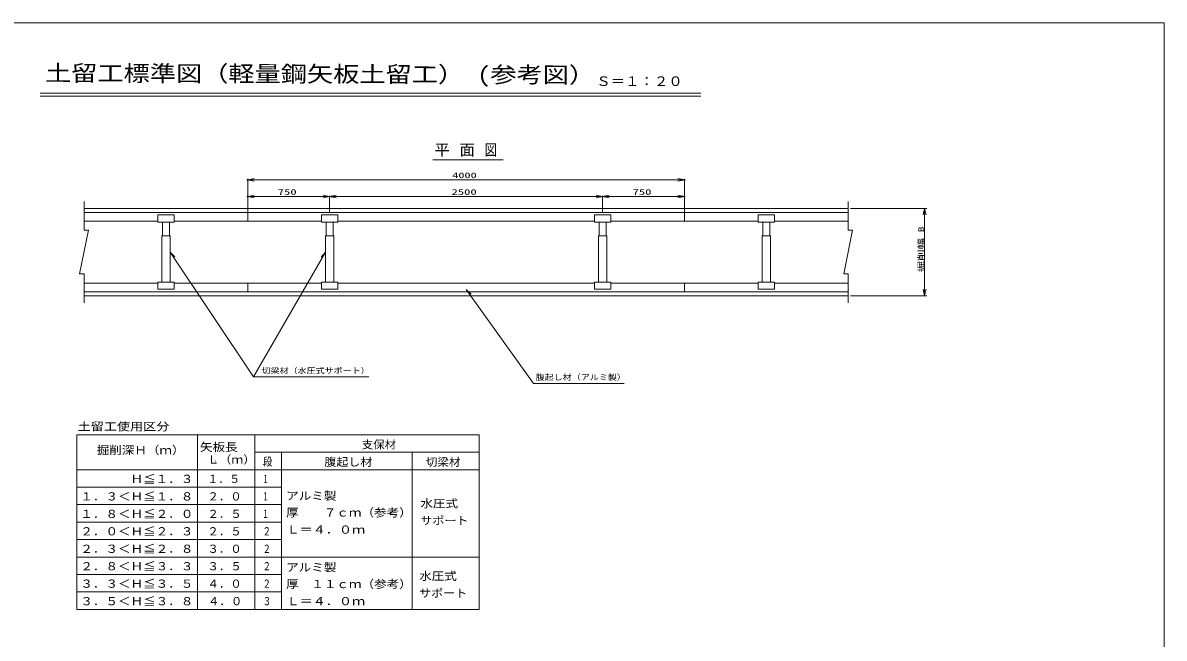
# Model space of a CAD drawing. Units: millimetres on the paper. Extents: x -398 to 398, y -282 to 282.
# Drawn here: x -125 to 398, y 0 to 282 of the extents above; entities that cross this region are included whole.
import ezdxf
from ezdxf.enums import TextEntityAlignment as Align

# ---------------------------------------------------------------- set-up
doc = ezdxf.new("R2010")
doc.units = ezdxf.units.MM
doc.header["$PDMODE"] = 32
doc.header["$PDSIZE"] = 0.5
for name, color, linetype, lineweight in [('0-2__0-1__1-0_陣へようこそ', 7, 'Continuous', 18), ('0-3__0-2__2-0_', 7, 'Continuous', 18), ('0-5__0-4__2-2_', 7, 'Continuous', 18), ('0-6__0-5__2-3_', 7, 'Continuous', 18), ('0-9__0-5__1-1_陣へようこそ', 7, 'Continuous', 18)]:
    doc.layers.add(name, color=color, linetype=linetype, lineweight=lineweight)
doc.styles.add('ＭＳ ゴシック', font='')
doc.styles.get('ＭＳ ゴシック').set_extended_font_data('MS Gothic')

msp = doc.modelspace()

# ---------------------------------------------------------------- linework, layer by layer
at = {"layer": '0-2__0-1__1-0_陣へようこそ'}
for p, q in [((288.291, 196.933), (287.653, 193.933)), ((288.291, 196.933), (288.929, 193.933)), ((78.291, 159.805), (80.541, 157.721)), ((288.291, 156.933), (287.653, 159.933)), ((288.291, 156.933), (288.929, 159.933))]:
    msp.add_line(p, q, dxfattribs=at)
at = {"layer": '0-3__0-2__2-0_'}
for p, q in [((185.745, 249.77), (-116.789, 249.77)), ((185.745, 248.315), (-116.789, 248.315)), ((-96.564, 249.77), (13.436, 249.77)), ((-96.431, 248.315), (13.569, 248.315)), ((-21.709, 210.024), (-18.709, 210.662)), ((-21.709, 195.195), (-21.709, 210.204)), ((-21.709, 210.024), (178.291, 210.024)), ((-21.709, 210.024), (-18.709, 209.386)), ((178.291, 195.195), (178.291, 210.204)), ((-21.709, 202.361), (-18.709, 202.999)), ((-21.709, 195.195), (-21.709, 202.541)), ((-21.709, 202.361), (15.791, 202.361)), ((-21.709, 202.361), (-18.709, 201.723)), ((15.791, 202.361), (18.791, 202.999)), ((15.791, 195.195), (15.791, 202.541)), ((15.791, 195.258), (15.791, 202.541)), ((15.791, 202.361), (140.791, 202.361)), ((15.791, 202.361), (18.791, 201.723)), ((140.791, 202.361), (143.791, 202.999)), ((140.791, 195.133), (140.791, 202.541)), ((140.791, 195.195), (140.791, 202.541)), ((140.791, 202.361), (178.291, 202.361)), ((140.791, 202.361), (143.791, 201.723)), ((178.291, 195.133), (178.291, 202.541)), ((288.291, 156.933), (288.291, 196.933)), ((-96.709, 191.133), (-62.959, 191.133)), ((-62.959, 191.133), (-96.709, 191.133)), ((12.041, 191.133), (-55.459, 191.133)), ((-55.459, 191.133), (12.041, 191.133)), ((137.041, 191.133), (19.541, 191.133)), ((19.541, 191.133), (137.041, 191.133)), ((144.541, 191.133), (212.041, 191.133)), ((253.291, 191.133), (219.541, 191.133)), ((219.541, 191.133), (253.291, 191.133)), ((-96.709, 186.933), (-94.709, 186.933)), ((-94.709, 186.933), (-96.709, 186.933)), ((17.691, 184.311), (17.691, 163.183)), ((217.691, 184.311), (217.691, 163.183)), ((-57.309, 176.933), (-55.112, 174.793)), ((11.842, 174.65), (13.891, 176.933)), ((-98.709, 166.933), (-96.709, 166.933)), ((-96.709, 166.933), (-98.709, 166.933)), ((-96.709, 162.733), (-62.959, 162.733)), ((-62.959, 162.733), (-96.709, 162.733)), ((12.041, 162.733), (-55.459, 162.733)), ((-55.459, 162.733), (12.041, 162.733)), ((137.041, 162.733), (19.541, 162.733)), ((19.541, 162.733), (137.041, 162.733)), ((212.041, 162.733), (144.541, 162.733)), ((144.541, 162.733), (212.041, 162.733)), ((253.291, 162.733), (219.541, 162.733)), ((253.291, 166.933), (251.291, 166.933)), ((251.291, 166.933), (253.291, 166.933)), ((78.291, 159.805), (80.541, 157.721)), ((-19.049, 119.7), (24.571, 119.7)), ((33.741, 119.7), (-19.049, 119.7)), ((109.109, 116.686), (143.306, 116.686)), ((150.657, 116.686), (109.109, 116.686))]:
    msp.add_line(p, q, dxfattribs=at)
for points in [[(63.083, 219.277), (95.205, 219.277), (63.083, 219.277)], [(-96.709, 200.133), (-96.709, 186.933), (-96.709, 200.133)], [(253.291, 200.133), (253.291, 186.933), (253.291, 200.133)], [(-96.709, 196.933), (253.291, 196.933), (-96.709, 196.933)], [(-96.709, 195.133), (253.291, 195.133), (-96.709, 195.133)], [(-62.959, 193.933), (-55.459, 193.933), (-62.959, 193.933)], [(-62.959, 193.933), (-62.959, 190.683), (-62.959, 193.933)], [(-55.459, 190.683), (-55.459, 193.933), (-55.459, 190.683)], [(-21.709, 195.133), (-21.709, 191.133), (-21.709, 195.133)], [(12.041, 193.933), (19.541, 193.933), (12.041, 193.933)], [(12.041, 193.933), (12.041, 190.683), (12.041, 193.933)], [(19.541, 190.683), (19.541, 193.933), (19.541, 190.683)], [(137.041, 193.933), (144.541, 193.933), (137.041, 193.933)], [(137.041, 193.933), (137.041, 190.683), (137.041, 193.933)], [(144.541, 190.683), (144.541, 193.933), (144.541, 190.683)], [(178.291, 195.133), (178.291, 191.133), (178.291, 195.133)], [(212.041, 190.683), (212.041, 193.933), (212.041, 190.683)], [(212.041, 193.933), (219.541, 193.933), (212.041, 193.933)], [(219.541, 193.933), (219.541, 190.683), (219.541, 193.933)], [(254.291, 196.933), (289.291, 196.933), (254.291, 196.933)], [(-55.459, 190.683), (-62.959, 190.683), (-55.459, 190.683)], [(-60.809, 190.683), (-60.809, 184.311), (-60.809, 190.683)], [(-57.609, 184.311), (-57.609, 190.683), (-57.609, 184.311)], [(19.541, 190.683), (12.041, 190.683), (19.541, 190.683)], [(14.191, 190.683), (14.191, 184.311), (14.191, 190.683)], [(17.391, 184.311), (17.391, 190.683), (17.391, 184.311)], [(144.541, 190.683), (137.041, 190.683), (144.541, 190.683)], [(139.191, 190.683), (139.191, 184.311), (139.191, 190.683)], [(142.391, 184.311), (142.391, 190.683), (142.391, 184.311)], [(219.541, 190.683), (212.041, 190.683), (219.541, 190.683)], [(214.191, 190.683), (214.191, 184.311), (214.191, 190.683)], [(217.391, 184.311), (217.391, 190.683), (217.391, 184.311)], [(-94.709, 186.933), (-98.709, 166.933), (-94.709, 186.933)], [(-96.709, 186.933), (-94.709, 186.933), (-96.709, 186.933)], [(-57.309, 163.183), (-57.309, 184.311), (-61.109, 184.311), (-57.309, 184.311)], [(-61.109, 163.183), (-61.109, 184.311), (-61.109, 163.183)], [(17.691, 184.311), (13.891, 184.311), (17.691, 184.311)], [(13.891, 163.183), (13.891, 184.311), (13.891, 163.183)], [(142.691, 163.183), (142.691, 184.311), (138.891, 184.311), (142.691, 184.311)], [(138.891, 163.183), (138.891, 184.311), (138.891, 163.183)], [(213.891, 163.183), (213.891, 184.311), (213.891, 163.183)], [(213.891, 184.311), (217.691, 184.311), (213.891, 184.311)], [(255.291, 186.933), (251.291, 166.933), (255.291, 186.933)], [(253.291, 186.933), (255.291, 186.933), (253.291, 186.933)], [(-57.309, 176.933), (-19.049, 119.7), (-57.309, 176.933)], [(13.891, 176.933), (-19.049, 119.7), (13.891, 176.933)], [(-98.709, 166.933), (-96.709, 166.933), (-98.709, 166.933)], [(-96.709, 166.933), (-96.709, 153.733), (-96.709, 166.933)], [(-62.959, 163.183), (-62.959, 159.933), (-62.959, 163.183)], [(-62.959, 163.183), (-55.459, 163.183), (-62.959, 163.183)], [(-55.459, 159.933), (-55.459, 163.183), (-55.459, 159.933)], [(-21.709, 162.733), (-21.709, 158.733), (-21.709, 162.733)], [(12.041, 163.183), (12.041, 159.933), (12.041, 163.183)], [(12.041, 163.183), (19.541, 163.183), (12.041, 163.183)], [(19.541, 159.933), (19.541, 163.183), (19.541, 159.933)], [(137.041, 163.183), (137.041, 159.933), (137.041, 163.183)], [(137.041, 163.183), (144.541, 163.183), (137.041, 163.183)], [(144.541, 159.933), (144.541, 163.183), (144.541, 159.933)], [(178.291, 162.733), (178.291, 158.733), (178.291, 162.733)], [(212.041, 163.183), (219.541, 163.183), (212.041, 163.183)], [(212.041, 163.183), (212.041, 159.933), (212.041, 163.183)], [(219.541, 163.183), (219.541, 159.933), (219.541, 163.183)], [(251.291, 166.933), (253.291, 166.933), (251.291, 166.933)], [(253.291, 166.933), (253.291, 153.733), (253.291, 166.933)], [(-96.709, 158.733), (253.291, 158.733), (-96.709, 158.733)], [(-96.709, 156.933), (253.291, 156.933), (-96.709, 156.933)], [(-55.459, 159.933), (-62.959, 159.933), (-55.459, 159.933)], [(19.541, 159.933), (12.041, 159.933), (19.541, 159.933)], [(78.291, 159.805), (109.109, 116.686), (78.291, 159.805)], [(144.541, 159.933), (137.041, 159.933), (144.541, 159.933)], [(219.541, 159.933), (212.041, 159.933), (219.541, 159.933)], [(254.291, 156.933), (289.291, 156.933), (254.291, 156.933)]]:
    msp.add_lwpolyline(points, dxfattribs=at)
for p in [(-21.709, 210.024), (178.291, 210.024), (-21.709, 202.361), (15.791, 202.361), (140.791, 202.361), (178.291, 202.361)]:
    msp.add_point(p, dxfattribs=at)
at = {"layer": '0-5__0-4__2-2_'}
for p, q in [((-100.028, 93.19), (-100.028, 13.19)), ((-100.028, 93.19), (84.232, 93.19)), ((-44.767, 93.19), (-44.767, 13.19)), ((-18.412, 93.19), (-18.412, 13.19)), ((84.232, 93.19), (84.232, 13.19)), ((-18.412, 85.19), (84.232, 85.19)), ((-6.219, 85.19), (-6.219, 13.19)), ((53.609, 85.19), (53.609, 13.19)), ((-100.028, 77.19), (84.232, 77.19)), ((-100.028, 69.19), (-6.219, 69.19)), ((-100.028, 61.19), (-6.219, 61.19)), ((-100.028, 53.19), (-6.219, 53.19)), ((-100.028, 45.19), (-6.219, 45.19)), ((-100.028, 37.19), (84.232, 37.19)), ((-100.028, 29.19), (-6.219, 29.19)), ((-100.028, 21.19), (-6.219, 21.19)), ((-100.028, 13.19), (84.232, 13.19))]:
    msp.add_line(p, q, dxfattribs=at)
at = {"layer": '0-6__0-5__2-3_'}
msp.add_lwpolyline([(-398, 282), (-398, -282), (398, -282), (398, 282)], close=True, dxfattribs=at)
at = {"layer": '0-9__0-5__1-1_陣へようこそ'}
for p, q in [((178.291, 210.024), (175.291, 210.662)), ((178.291, 210.024), (175.291, 209.386)), ((15.791, 202.361), (12.791, 202.999)), ((15.791, 202.361), (12.791, 201.723)), ((140.791, 202.361), (137.791, 202.999)), ((140.791, 202.361), (137.791, 201.723)), ((178.291, 202.361), (175.291, 202.999)), ((178.291, 202.361), (175.291, 201.723))]:
    msp.add_line(p, q, dxfattribs=at)

# ---------------------------------------------------------------- texts
at = {"layer": '0-2__0-1__1-0_陣へようこそ', "style": 'ＭＳ ゴシック', "width": 1.2}
msp.add_text('土留工使用区分', height=3.666, dxfattribs=at).set_placement((-99.618, 94.04), align=Align.BOTTOM_LEFT)
at = {"layer": '0-3__0-2__2-0_', "style": 'ＭＳ ゴシック'}
for s, height, rotation, width, p in [('土留工標準図（軽量鋼矢板土留工） (参考図）', 7.331, 359.797, 1.2, (-114.593, 253.134)), ('掘削幅 B', 2.566, 90, 1.5, (288.724, 167.632))]:
    msp.add_text(s, height=height, rotation=rotation, dxfattribs=dict(at, width=width)).set_placement(p, align=Align.BOTTOM_LEFT)
for s, height, width, p in [('Ｓ＝１：２０', 4.399, 1.1, (137.899, 251.736)), ('図', 5.132, 0.8, (86.783, 219.692)), ('4000', 2.566, 1.6, (71.958, 210.057)), ('750', 2.566, 1.65, (-7.959, 202.394)), ('2500', 2.566, 1.65, (71.624, 202.394)), ('750', 2.566, 1.65, (154.541, 202.394)), ('切梁材（水圧式サポート）', 2.566, 1.15, (-15.416, 120.534)), ('腹起し材（アルミ製）', 2.566, 1.15, (110.159, 117.52))]:
    msp.add_text(s, height=height, dxfattribs=dict(at, width=width)).set_placement(p, align=Align.BOTTOM_LEFT)
for s, p in [('平', (63.783, 219.692)), ('面', (75.283, 219.692))]:
    msp.add_text(s, height=5.132, dxfattribs=at).set_placement(p, align=Align.BOTTOM_LEFT)
at = {"layer": '0-5__0-4__2-2_', "style": 'ＭＳ ゴシック'}
for s, height, width, p in [('矢板長', 3.666, 1.15, (-43.586, 84.65)), ('支保材', 3.666, 1.05, (30.501, 85.786)), ('掘削深Ｈ（ｍ）', 3.666, 1.15, (-90.916, 83.221)), ('Ｌ（ｍ）', 3.666, 1.1, (-40.239, 78.891)), ('２', 1.466, 0.75, (-37.372, 79.51)), ('段', 3.666, 0.85, (-14.804, 77.923)), ('腹起し材', 3.666, 1.1, (13.368, 77.817)), ('切梁材', 3.666, 1.05, (59.913, 77.817)), ('\u3000\u3000\u3000\u3000Ｈ≦１．３', 3.666, 1.15, (-98.369, 69.999)), ('１', 3.666, 0.55, (-14.936, 69.999)), ('１．３＜Ｈ≦１．８', 3.666, 1.15, (-98.369, 61.999)), ('２．０', 3.666, 1.05, (-40.189, 61.999)), ('１', 3.666, 0.55, (-14.936, 61.999)), ('アルミ製', 3.666, 1.15, (-4.116, 62.286)), ('水圧式', 3.666, 1.15, (57.347, 58.769)), ('１．８＜Ｈ≦２．０', 3.666, 1.15, (-98.369, 53.999)), ('２．５', 3.666, 1.05, (-40.189, 53.999)), ('１', 3.666, 0.55, (-14.936, 53.999)), ('厚\u3000\u3000７ｃｍ（参考）', 3.666, 1.15, (-4.116, 54.612)), ('サポート', 3.666, 1.1, (57.347, 50.935)), ('２．０＜Ｈ≦２．３', 3.666, 1.15, (-98.369, 45.999)), ('２．５', 3.666, 1.05, (-40.189, 45.999)), ('２', 3.666, 0.75, (-14.936, 45.999)), ('Ｌ＝４．０ｍ', 3.666, 1.2, (-3.956, 46.778)), ('２．３＜Ｈ≦２．８', 3.666, 1.15, (-98.369, 37.999)), ('３．０', 3.666, 1.05, (-40.189, 37.999)), ('２', 3.666, 0.75, (-14.936, 37.999)), ('２．８＜Ｈ≦３．３', 3.666, 1.15, (-98.369, 29.999)), ('３．５', 3.666, 1.05, (-40.189, 29.999)), ('２', 3.666, 0.75, (-14.936, 29.999)), ('アルミ製', 3.666, 1.15, (-4.116, 29.513)), ('３．３＜Ｈ≦３．５', 3.666, 1.15, (-98.369, 21.999)), ('４．０', 3.666, 1.05, (-40.189, 21.999)), ('２', 3.666, 0.75, (-14.936, 21.999)), ('厚\u3000１１ｃｍ（参考）', 3.666, 1.15, (-4.116, 21.839)), ('水圧式', 3.666, 1.15, (56.786, 25.516)), ('サポート', 3.666, 1.1, (56.786, 17.682)), ('３．５＜Ｈ≦３．８', 3.666, 1.15, (-98.369, 13.999)), ('４．０', 3.666, 1.05, (-39.967, 13.999)), ('３', 3.666, 0.75, (-14.834, 13.999)), ('Ｌ＝４．０ｍ', 3.666, 1.2, (-3.956, 14.006))]:
    msp.add_text(s, height=height, dxfattribs=dict(at, width=width)).set_placement(p, align=Align.BOTTOM_LEFT)
msp.add_text('１．５', height=3.666, dxfattribs=at).set_placement((-40.189, 69.999), align=Align.BOTTOM_LEFT)

doc.saveas('drawing.dxf')
